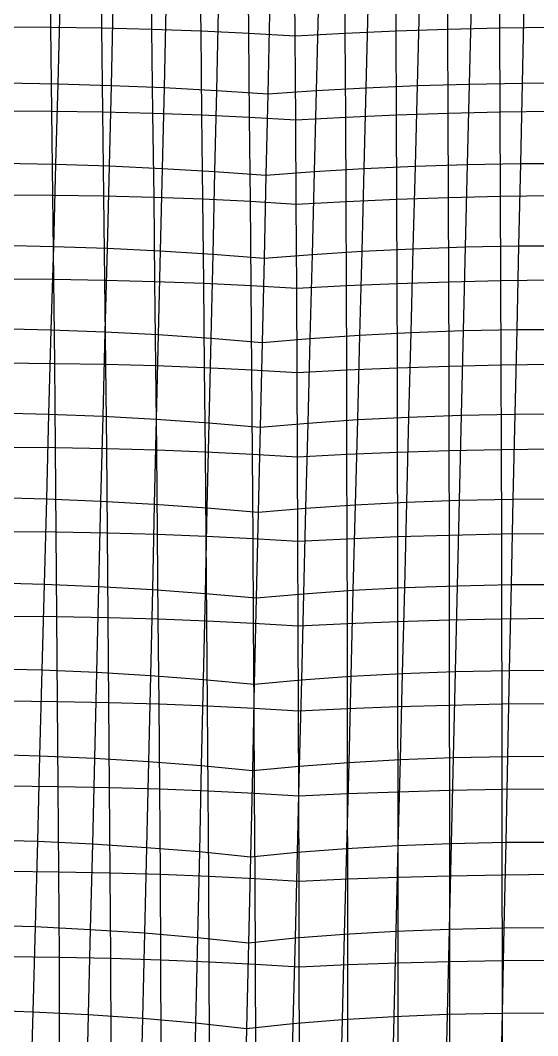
# Model space of a CAD drawing. Extents: x -429 to 429, y -1 to 209.
# Drawn here: x -59.59 to -39.01, y 128.14 to 168.53 of the extents above; entities that cross this region are included whole.
import ezdxf

# ---------------------------------------------------------------- set-up
doc = ezdxf.new("R2010")
doc.units = 0

msp = doc.modelspace()

# ---------------------------------------------------------------- linework, layer by layer
at = {"layer": 'default', "color": 3, "linetype": 'CONTINUOUS'}
for p, q in [((-58.375, 168.249, 12.545), (-58.419, 171.584, 11.939)), ((-56.349, 168.22, 12.113), (-56.394, 171.556, 11.517)), ((-54.355, 168.17, 11.552), (-54.4, 171.508, 10.97)), ((-52.402, 168.102, 10.863), (-52.444, 171.442, 10.301)), ((-50.499, 168.013, 10.05), (-50.534, 171.356, 9.513)), ((-48.654, 167.906, 9.114), (-48.678, 171.251, 8.607)), ((-48.654, 167.906, 9.114), (-48.678, 171.251, 8.607)), ((-46.663, 168.015, 9.706), (-46.681, 171.359, 9.167)), ((-44.637, 168.104, 10.167), (-44.652, 171.448, 9.602)), ((-42.584, 168.174, 10.496), (-42.6, 171.518, 9.91)), ((-40.514, 168.224, 10.692), (-40.531, 171.568, 10.091)), ((-60.426, 168.259, 12.844), (-58.375, 168.249, 12.545)), ((-58.375, 168.249, 12.545), (-56.349, 168.22, 12.113)), ((-58.335, 164.914, 13.12), (-58.375, 168.249, 12.545)), ((-56.349, 168.22, 12.113), (-54.355, 168.17, 11.552)), ((-56.307, 164.883, 12.681), (-56.349, 168.22, 12.113)), ((-54.355, 168.17, 11.552), (-52.402, 168.102, 10.863)), ((-54.314, 164.832, 12.107), (-54.355, 168.17, 11.552)), ((-52.402, 168.102, 10.863), (-50.499, 168.013, 10.05)), ((-52.364, 164.762, 11.4), (-52.402, 168.102, 10.863)), ((-46.663, 168.015, 9.706), (-44.637, 168.104, 10.167)), ((-44.637, 168.104, 10.167), (-42.584, 168.174, 10.496)), ((-44.622, 164.76, 10.707), (-44.637, 168.104, 10.167)), ((-42.584, 168.174, 10.496), (-40.514, 168.224, 10.692)), ((-42.569, 164.829, 11.054), (-42.584, 168.174, 10.496)), ((-40.514, 168.224, 10.692), (-38.435, 168.254, 10.753)), ((-40.497, 164.878, 11.263), (-40.514, 168.224, 10.692)), ((-50.499, 168.013, 10.05), (-48.654, 167.906, 9.114)), ((-50.467, 164.672, 10.564), (-50.499, 168.013, 10.05)), ((-48.654, 167.906, 9.114), (-46.663, 168.015, 9.706)), ((-48.632, 164.564, 9.603), (-48.654, 167.906, 9.114)), ((-48.632, 164.564, 9.603), (-48.654, 167.906, 9.114)), ((-46.646, 164.672, 10.222), (-46.663, 168.015, 9.706)), ((-60.388, 164.925, 13.422), (-58.335, 164.914, 13.12)), ((-58.335, 164.914, 13.12), (-56.307, 164.883, 12.681)), ((-58.295, 161.574, 13.682), (-58.335, 164.914, 13.12)), ((-56.307, 164.883, 12.681), (-54.314, 164.832, 12.107)), ((-56.266, 161.542, 13.235), (-56.307, 164.883, 12.681)), ((-54.314, 164.832, 12.107), (-52.364, 164.762, 11.4)), ((-54.273, 161.49, 12.647), (-54.314, 164.832, 12.107)), ((-44.622, 164.76, 10.707), (-42.569, 164.829, 11.054)), ((-42.569, 164.829, 11.054), (-40.497, 164.878, 11.263)), ((-42.557, 161.48, 11.599), (-42.569, 164.829, 11.054)), ((-40.497, 164.878, 11.263), (-38.415, 164.908, 11.332)), ((-40.483, 161.529, 11.821), (-40.497, 164.878, 11.263)), ((-52.364, 164.762, 11.4), (-50.467, 164.672, 10.564)), ((-52.326, 161.418, 11.922), (-52.364, 164.762, 11.4)), ((-50.467, 164.672, 10.564), (-48.632, 164.564, 9.603)), ((-50.436, 161.327, 11.063), (-50.467, 164.672, 10.564)), ((-48.632, 164.564, 9.603), (-46.646, 164.672, 10.222)), ((-48.612, 161.218, 10.074), (-48.632, 164.564, 9.603)), ((-48.612, 161.218, 10.074), (-48.632, 164.564, 9.603)), ((-46.646, 164.672, 10.222), (-44.622, 164.76, 10.707)), ((-46.631, 161.324, 10.723), (-46.646, 164.672, 10.222)), ((-44.61, 161.412, 11.232), (-44.622, 164.76, 10.707)), ((-60.351, 161.586, 13.987), (-58.295, 161.574, 13.682)), ((-58.295, 161.574, 13.682), (-56.266, 161.542, 13.235)), ((-58.258, 158.229, 14.225), (-58.295, 161.574, 13.682)), ((-40.483, 161.529, 11.821), (-38.397, 161.558, 11.899)), ((-56.266, 161.542, 13.235), (-54.273, 161.49, 12.647)), ((-56.226, 158.195, 13.769), (-56.266, 161.542, 13.235)), ((-54.273, 161.49, 12.647), (-52.326, 161.418, 11.922)), ((-54.234, 158.142, 13.169), (-54.273, 161.49, 12.647)), ((-52.326, 161.418, 11.922), (-50.436, 161.327, 11.063)), ((-52.29, 158.069, 12.425), (-52.326, 161.418, 11.922)), ((-50.436, 161.327, 11.063), (-48.612, 161.218, 10.074)), ((-50.407, 157.977, 11.544), (-50.436, 161.327, 11.063)), ((-48.612, 161.218, 10.074), (-46.631, 161.324, 10.723)), ((-48.593, 157.867, 10.529), (-48.612, 161.218, 10.074)), ((-48.593, 157.867, 10.529), (-48.612, 161.218, 10.074)), ((-46.631, 161.324, 10.723), (-44.61, 161.412, 11.232)), ((-46.618, 157.972, 11.206), (-46.631, 161.324, 10.723)), ((-44.61, 161.412, 11.232), (-42.557, 161.48, 11.599)), ((-44.599, 158.059, 11.739), (-44.61, 161.412, 11.232)), ((-42.557, 161.48, 11.599), (-40.483, 161.529, 11.821)), ((-42.546, 158.126, 12.124), (-42.557, 161.48, 11.599)), ((-40.469, 158.174, 12.36), (-40.483, 161.529, 11.821)), ((-60.317, 158.243, 14.533), (-58.258, 158.229, 14.225)), ((-58.258, 158.229, 14.225), (-56.226, 158.195, 13.769)), ((-58.224, 154.879, 14.741), (-58.258, 158.229, 14.225)), ((-56.226, 158.195, 13.769), (-54.234, 158.142, 13.169)), ((-56.191, 154.844, 14.278), (-56.226, 158.195, 13.769)), ((-54.234, 158.142, 13.169), (-52.29, 158.069, 12.425)), ((-54.198, 154.79, 13.666), (-54.234, 158.142, 13.169)), ((-52.29, 158.069, 12.425), (-50.407, 157.977, 11.544)), ((-52.258, 154.716, 12.907), (-52.29, 158.069, 12.425)), ((-50.407, 157.977, 11.544), (-48.593, 157.867, 10.529)), ((-50.38, 154.624, 12.006), (-50.407, 157.977, 11.544)), ((-48.593, 157.867, 10.529), (-46.618, 157.972, 11.206)), ((-46.618, 157.972, 11.206), (-44.599, 158.059, 11.739)), ((-46.606, 154.617, 11.669), (-46.618, 157.972, 11.206)), ((-44.599, 158.059, 11.739), (-42.546, 158.126, 12.124)), ((-44.589, 154.702, 12.223), (-44.599, 158.059, 11.739)), ((-42.546, 158.126, 12.124), (-40.469, 158.174, 12.36)), ((-42.536, 154.769, 12.625), (-42.546, 158.126, 12.124)), ((-40.469, 158.174, 12.36), (-38.381, 158.202, 12.446)), ((-40.457, 154.815, 12.873), (-40.469, 158.174, 12.36)), ((-48.576, 154.513, 10.967), (-48.593, 157.867, 10.529)), ((-48.576, 154.513, 10.967), (-48.593, 157.867, 10.529)), ((-60.286, 154.894, 15.051), (-58.224, 154.879, 14.741)), ((-58.224, 154.879, 14.741), (-56.191, 154.844, 14.278)), ((-58.191, 151.53, 15.246), (-58.224, 154.879, 14.741)), ((-56.191, 154.844, 14.278), (-54.198, 154.79, 13.666)), ((-56.156, 151.494, 14.775), (-56.191, 154.844, 14.278)), ((-54.198, 154.79, 13.666), (-52.258, 154.716, 12.907)), ((-54.164, 151.439, 14.15), (-54.198, 154.79, 13.666)), ((-52.258, 154.716, 12.907), (-50.38, 154.624, 12.006)), ((-52.226, 151.365, 13.374), (-52.258, 154.716, 12.907)), ((-46.606, 154.617, 11.669), (-44.589, 154.702, 12.223)), ((-44.589, 154.702, 12.223), (-42.536, 154.769, 12.625)), ((-44.581, 151.347, 12.693), (-44.589, 154.702, 12.223)), ((-42.536, 154.769, 12.625), (-40.457, 154.815, 12.873)), ((-42.528, 151.411, 13.113), (-42.536, 154.769, 12.625)), ((-40.457, 154.815, 12.873), (-38.366, 154.842, 12.966)), ((-40.447, 151.456, 13.374), (-40.457, 154.815, 12.873)), ((-50.38, 154.624, 12.006), (-48.576, 154.513, 10.967)), ((-50.354, 151.272, 12.451), (-50.38, 154.624, 12.006)), ((-48.576, 154.513, 10.967), (-46.606, 154.617, 11.669)), ((-48.56, 151.161, 11.388), (-48.576, 154.513, 10.967)), ((-48.56, 151.161, 11.388), (-48.576, 154.513, 10.967)), ((-46.596, 151.263, 12.117), (-46.606, 154.617, 11.669)), ((-60.257, 151.546, 15.559), (-58.191, 151.53, 15.246)), ((-58.191, 151.53, 15.246), (-56.156, 151.494, 14.775)), ((-58.16, 148.176, 15.73), (-58.191, 151.53, 15.246)), ((-56.156, 151.494, 14.775), (-54.164, 151.439, 14.15)), ((-56.123, 148.139, 15.252), (-56.156, 151.494, 14.775)), ((-40.447, 151.456, 13.374), (-38.352, 151.482, 13.475)), ((-54.164, 151.439, 14.15), (-52.226, 151.365, 13.374)), ((-54.13, 148.083, 14.614), (-54.164, 151.439, 14.15)), ((-52.226, 151.365, 13.374), (-50.354, 151.272, 12.451)), ((-52.195, 148.009, 13.821), (-52.226, 151.365, 13.374)), ((-50.354, 151.272, 12.451), (-48.56, 151.161, 11.388)), ((-50.33, 147.916, 12.878), (-50.354, 151.272, 12.451)), ((-48.56, 151.161, 11.388), (-46.596, 151.263, 12.117)), ((-48.546, 147.806, 11.79), (-48.56, 151.161, 11.388)), ((-48.546, 147.806, 11.79), (-48.56, 151.161, 11.388)), ((-46.596, 151.263, 12.117), (-44.581, 151.347, 12.693)), ((-46.588, 147.905, 12.545), (-46.596, 151.263, 12.117)), ((-44.581, 151.347, 12.693), (-42.528, 151.411, 13.113)), ((-44.575, 147.987, 13.144), (-44.581, 151.347, 12.693)), ((-42.528, 151.411, 13.113), (-40.447, 151.456, 13.374)), ((-42.521, 148.049, 13.581), (-42.528, 151.411, 13.113)), ((-40.438, 148.093, 13.854), (-40.447, 151.456, 13.374)), ((-60.229, 148.193, 16.046), (-58.16, 148.176, 15.73)), ((-58.16, 148.176, 15.73), (-56.123, 148.139, 15.252)), ((-58.133, 144.809, 16.187), (-58.16, 148.176, 15.73)), ((-56.123, 148.139, 15.252), (-54.13, 148.083, 14.614)), ((-56.093, 144.771, 15.702), (-56.123, 148.139, 15.252)), ((-54.13, 148.083, 14.614), (-52.195, 148.009, 13.821)), ((-54.101, 144.715, 15.054), (-54.13, 148.083, 14.614)), ((-52.195, 148.009, 13.821), (-50.33, 147.916, 12.878)), ((-52.168, 144.64, 14.246), (-52.195, 148.009, 13.821)), ((-50.33, 147.916, 12.878), (-48.546, 147.806, 11.79)), ((-50.308, 144.548, 13.285), (-50.33, 147.916, 12.878)), ((-48.546, 147.806, 11.79), (-46.588, 147.905, 12.545)), ((-46.588, 147.905, 12.545), (-44.575, 147.987, 13.144)), ((-46.58, 144.535, 12.954), (-46.588, 147.905, 12.545)), ((-44.575, 147.987, 13.144), (-42.521, 148.049, 13.581)), ((-44.57, 144.614, 13.571), (-44.575, 147.987, 13.144)), ((-42.521, 148.049, 13.581), (-40.438, 148.093, 13.854)), ((-42.515, 144.675, 14.024), (-42.521, 148.049, 13.581)), ((-40.438, 148.093, 13.854), (-38.34, 148.117, 13.963)), ((-40.43, 144.717, 14.308), (-40.438, 148.093, 13.854)), ((-48.533, 144.438, 12.176), (-48.546, 147.806, 11.79)), ((-48.533, 144.438, 12.176), (-48.546, 147.806, 11.79)), ((-60.205, 144.828, 16.505), (-58.133, 144.809, 16.187)), ((-58.133, 144.809, 16.187), (-56.093, 144.771, 15.702)), ((-58.106, 141.432, 16.637), (-58.133, 144.809, 16.187)), ((-56.093, 144.771, 15.702), (-54.101, 144.715, 15.054)), ((-56.064, 141.394, 16.145), (-56.093, 144.771, 15.702)), ((-54.101, 144.715, 15.054), (-52.168, 144.64, 14.246)), ((-54.071, 141.337, 15.485), (-54.101, 144.715, 15.054)), ((-52.168, 144.64, 14.246), (-50.308, 144.548, 13.285)), ((-52.141, 141.261, 14.661), (-52.168, 144.64, 14.246)), ((-46.58, 144.535, 12.954), (-44.57, 144.614, 13.571)), ((-44.57, 144.614, 13.571), (-42.515, 144.675, 14.024)), ((-44.567, 141.231, 13.989), (-44.57, 144.614, 13.571)), ((-42.515, 144.675, 14.024), (-40.43, 144.717, 14.308)), ((-42.512, 141.29, 14.458), (-42.515, 144.675, 14.024)), ((-40.43, 144.717, 14.308), (-38.329, 144.74, 14.423)), ((-40.424, 141.331, 14.755), (-40.43, 144.717, 14.308)), ((-50.308, 144.548, 13.285), (-48.533, 144.438, 12.176)), ((-50.287, 141.169, 13.68), (-50.308, 144.548, 13.285)), ((-48.533, 144.438, 12.176), (-46.58, 144.535, 12.954)), ((-48.522, 141.06, 12.547), (-48.533, 144.438, 12.176)), ((-48.522, 141.06, 12.547), (-48.533, 144.438, 12.176)), ((-46.575, 141.154, 13.351), (-46.58, 144.535, 12.954)), ((-60.182, 141.453, 16.958), (-58.106, 141.432, 16.637)), ((-58.106, 141.432, 16.637), (-56.064, 141.394, 16.145)), ((-58.082, 138.049, 17.063), (-58.106, 141.432, 16.637)), ((-56.064, 141.394, 16.145), (-54.071, 141.337, 15.485)), ((-56.039, 138.009, 16.564), (-56.064, 141.394, 16.145)), ((-54.071, 141.337, 15.485), (-52.141, 141.261, 14.661)), ((-54.045, 137.951, 15.893), (-54.071, 141.337, 15.485)), ((-52.141, 141.261, 14.661), (-50.287, 141.169, 13.68)), ((-52.117, 137.876, 15.056), (-52.141, 141.261, 14.661)), ((-50.287, 141.169, 13.68), (-48.522, 141.06, 12.547)), ((-50.268, 137.784, 14.057), (-50.287, 141.169, 13.68)), ((-48.522, 141.06, 12.547), (-46.575, 141.154, 13.351)), ((-48.512, 137.675, 12.905), (-48.522, 141.06, 12.547)), ((-48.512, 137.675, 12.905), (-48.522, 141.06, 12.547)), ((-46.575, 141.154, 13.351), (-44.567, 141.231, 13.989)), ((-46.57, 137.767, 13.73), (-46.575, 141.154, 13.351)), ((-44.567, 141.231, 13.989), (-42.512, 141.29, 14.458)), ((-44.564, 137.842, 14.386), (-44.567, 141.231, 13.989)), ((-42.512, 141.29, 14.458), (-40.424, 141.331, 14.755)), ((-42.509, 137.899, 14.87), (-42.512, 141.29, 14.458)), ((-40.424, 141.331, 14.755), (-38.319, 141.353, 14.877)), ((-40.419, 137.938, 15.177), (-40.424, 141.331, 14.755)), ((-60.161, 138.07, 17.385), (-58.082, 138.049, 17.063)), ((-58.082, 138.049, 17.063), (-56.039, 138.009, 16.564)), ((-58.059, 134.658, 17.482), (-58.082, 138.049, 17.063)), ((-56.039, 138.009, 16.564), (-54.045, 137.951, 15.893)), ((-56.012, 134.617, 16.976), (-56.039, 138.009, 16.564)), ((-54.045, 137.951, 15.893), (-52.117, 137.876, 15.056)), ((-54.019, 134.559, 16.294), (-54.045, 137.951, 15.893)), ((-52.117, 137.876, 15.056), (-50.268, 137.784, 14.057)), ((-52.093, 134.483, 15.441), (-52.117, 137.876, 15.056)), ((-50.268, 137.784, 14.057), (-48.512, 137.675, 12.905)), ((-50.25, 134.391, 14.423), (-50.268, 137.784, 14.057)), ((-48.512, 137.675, 12.905), (-46.57, 137.767, 13.73)), ((-46.57, 137.767, 13.73), (-44.564, 137.842, 14.386)), ((-46.567, 134.372, 14.097), (-46.57, 137.767, 13.73)), ((-44.564, 137.842, 14.386), (-42.509, 137.899, 14.87)), ((-44.563, 134.445, 14.774), (-44.564, 137.842, 14.386)), ((-42.509, 137.899, 14.87), (-40.419, 137.938, 15.177)), ((-42.507, 134.5, 15.274), (-42.509, 137.899, 14.87)), ((-40.419, 137.938, 15.177), (-38.311, 137.958, 15.305)), ((-40.415, 134.537, 15.593), (-40.419, 137.938, 15.177)), ((-48.504, 134.283, 13.248), (-48.512, 137.675, 12.905)), ((-48.504, 134.283, 13.248), (-48.512, 137.675, 12.905)), ((-60.141, 134.68, 17.807), (-58.059, 134.658, 17.482)), ((-58.059, 134.658, 17.482), (-56.012, 134.617, 16.976)), ((-58.038, 131.256, 17.877), (-58.059, 134.658, 17.482)), ((-56.012, 134.617, 16.976), (-54.019, 134.559, 16.294)), ((-55.99, 131.214, 17.365), (-56.012, 134.617, 16.976)), ((-54.019, 134.559, 16.294), (-52.093, 134.483, 15.441)), ((-53.996, 131.155, 16.673), (-54.019, 134.559, 16.294)), ((-44.563, 134.445, 14.774), (-42.507, 134.5, 15.274)), ((-42.507, 134.5, 15.274), (-40.415, 134.537, 15.593)), ((-42.506, 131.09, 15.656), (-42.507, 134.5, 15.274)), ((-40.415, 134.537, 15.593), (-38.303, 134.556, 15.728)), ((-40.412, 131.126, 15.985), (-40.415, 134.537, 15.593)), ((-52.093, 134.483, 15.441), (-50.25, 134.391, 14.423)), ((-52.072, 131.079, 15.807), (-52.093, 134.483, 15.441)), ((-50.25, 134.391, 14.423), (-48.504, 134.283, 13.248)), ((-50.234, 130.987, 14.773), (-50.25, 134.391, 14.423)), ((-48.504, 134.283, 13.248), (-46.567, 134.372, 14.097)), ((-48.497, 130.88, 13.579), (-48.504, 134.283, 13.248)), ((-48.497, 130.88, 13.579), (-48.504, 134.283, 13.248)), ((-46.567, 134.372, 14.097), (-44.563, 134.445, 14.774)), ((-46.565, 130.967, 14.449), (-46.567, 134.372, 14.097)), ((-44.563, 131.037, 15.143), (-44.563, 134.445, 14.774)), ((-60.124, 131.28, 18.205), (-58.038, 131.256, 17.877)), ((-58.038, 131.256, 17.877), (-55.99, 131.214, 17.365)), ((-58.03, 127.841, 18.197), (-58.038, 131.256, 17.877)), ((-55.99, 131.214, 17.365), (-53.996, 131.155, 16.673)), ((-55.982, 127.798, 17.685), (-55.99, 131.214, 17.365)), ((-53.996, 131.155, 16.673), (-52.072, 131.079, 15.807)), ((-53.989, 127.74, 16.993), (-53.996, 131.155, 16.673)), ((-52.072, 131.079, 15.807), (-50.234, 130.987, 14.773)), ((-52.065, 127.664, 16.127), (-52.072, 131.079, 15.807)), ((-50.234, 130.987, 14.773), (-48.497, 130.88, 13.579)), ((-50.228, 127.574, 15.093), (-50.234, 130.987, 14.773)), ((-48.497, 130.88, 13.579), (-46.565, 130.967, 14.449)), ((-48.49, 127.468, 13.899), (-48.497, 130.88, 13.579)), ((-48.49, 127.468, 13.899), (-48.497, 130.88, 13.579)), ((-46.565, 130.967, 14.449), (-44.563, 131.037, 15.143)), ((-46.559, 127.551, 14.769), (-46.565, 130.967, 14.449)), ((-44.563, 131.037, 15.143), (-42.506, 131.09, 15.656)), ((-44.557, 127.618, 15.463), (-44.563, 131.037, 15.143)), ((-42.506, 131.09, 15.656), (-40.412, 131.126, 15.985)), ((-42.501, 127.668, 15.977), (-42.506, 131.09, 15.656)), ((-40.412, 131.126, 15.985), (-38.297, 131.144, 16.126)), ((-40.407, 127.702, 16.306), (-40.412, 131.126, 15.985))]:
    msp.add_line(p, q, dxfattribs=at)
at = {"layer": 'default', "color": 5, "linetype": 'CONTINUOUS'}
for p, q in [((-58.02, 169.133, -3.545), (-58.101, 165.997, -4.153)), ((-55.905, 169.078, -3.436), (-55.98, 165.934, -4.03)), ((-53.803, 169.001, -3.186), (-53.873, 165.847, -3.761)), ((-51.725, 168.903, -2.797), (-51.792, 165.736, -3.346)), ((-47.748, 168.903, -3.166), (-47.823, 165.734, -3.715)), ((-45.762, 169.002, -3.932), (-45.839, 165.843, -4.506)), ((-43.729, 169.079, -4.564), (-43.805, 165.929, -5.158)), ((-41.658, 169.134, -5.059), (-41.731, 165.99, -5.669)), ((-39.56, 169.167, -5.416), (-39.626, 166.026, -6.036)), ((-49.678, 168.784, -2.271), (-49.746, 165.601, -2.789)), ((-49.678, 168.784, -2.271), (-49.746, 165.601, -2.789)), ((-60.228, 166.036, -4.129), (-58.101, 165.997, -4.153)), ((-58.101, 165.997, -4.153), (-58.188, 162.8, -4.809)), ((-58.101, 165.997, -4.153), (-55.98, 165.934, -4.03)), ((-41.731, 165.99, -5.669), (-39.626, 166.026, -6.036)), ((-39.626, 166.026, -6.036), (-39.696, 162.824, -6.704)), ((-39.626, 166.026, -6.036), (-37.501, 166.038, -6.257)), ((-55.98, 165.934, -4.03), (-56.059, 162.73, -4.671)), ((-55.98, 165.934, -4.03), (-53.873, 165.847, -3.761)), ((-53.873, 165.847, -3.761), (-53.947, 162.633, -4.38)), ((-53.873, 165.847, -3.761), (-51.792, 165.736, -3.346)), ((-51.792, 165.736, -3.346), (-51.863, 162.511, -3.938)), ((-51.792, 165.736, -3.346), (-49.746, 165.601, -2.789)), ((-49.746, 165.601, -2.789), (-49.819, 162.363, -3.348)), ((-49.746, 165.601, -2.789), (-49.819, 162.363, -3.348)), ((-49.746, 165.601, -2.789), (-47.823, 165.734, -3.715)), ((-47.823, 165.734, -3.715), (-47.903, 162.507, -4.306)), ((-47.823, 165.734, -3.715), (-45.839, 165.843, -4.506)), ((-45.839, 165.843, -4.506), (-45.922, 162.626, -5.125)), ((-45.839, 165.843, -4.506), (-43.805, 165.929, -5.158)), ((-43.805, 165.929, -5.158), (-43.887, 162.718, -5.8)), ((-43.805, 165.929, -5.158), (-41.731, 165.99, -5.669)), ((-41.731, 165.99, -5.669), (-41.808, 162.785, -6.327)), ((-60.323, 162.844, -4.793), (-58.188, 162.8, -4.809)), ((-58.188, 162.8, -4.809), (-58.278, 159.534, -5.487)), ((-58.188, 162.8, -4.809), (-56.059, 162.73, -4.671)), ((-43.887, 162.718, -5.8), (-41.808, 162.785, -6.327)), ((-41.808, 162.785, -6.327), (-41.887, 159.51, -7.008)), ((-41.808, 162.785, -6.327), (-39.696, 162.824, -6.704)), ((-39.696, 162.824, -6.704), (-39.769, 159.551, -7.395)), ((-39.696, 162.824, -6.704), (-37.564, 162.836, -6.929)), ((-56.059, 162.73, -4.671), (-56.142, 159.458, -5.336)), ((-56.059, 162.73, -4.671), (-53.947, 162.633, -4.38)), ((-53.947, 162.633, -4.38), (-54.024, 159.354, -5.026)), ((-53.947, 162.633, -4.38), (-51.863, 162.511, -3.938)), ((-51.863, 162.511, -3.938), (-51.938, 159.222, -4.559)), ((-51.863, 162.511, -3.938), (-49.819, 162.363, -3.348)), ((-49.819, 162.363, -3.348), (-49.894, 159.063, -3.939)), ((-49.819, 162.363, -3.348), (-49.894, 159.063, -3.939)), ((-49.819, 162.363, -3.348), (-47.903, 162.507, -4.306)), ((-47.903, 162.507, -4.306), (-47.985, 159.216, -4.927)), ((-47.903, 162.507, -4.306), (-45.922, 162.626, -5.125)), ((-45.922, 162.626, -5.125), (-46.007, 159.342, -5.771)), ((-45.922, 162.626, -5.125), (-43.887, 162.718, -5.8)), ((-43.887, 162.718, -5.8), (-43.97, 159.44, -6.466)), ((-60.421, 159.581, -5.48), (-58.278, 159.534, -5.487)), ((-41.887, 159.51, -7.008), (-39.769, 159.551, -7.395)), ((-39.769, 159.551, -7.395), (-39.844, 156.223, -8.113)), ((-39.769, 159.551, -7.395), (-37.628, 159.563, -7.623)), ((-58.278, 159.534, -5.487), (-58.371, 156.214, -6.193)), ((-58.278, 159.534, -5.487), (-56.142, 159.458, -5.336)), ((-56.142, 159.458, -5.336), (-56.226, 156.133, -6.027)), ((-56.142, 159.458, -5.336), (-54.024, 159.354, -5.026)), ((-54.024, 159.354, -5.026), (-54.103, 156.022, -5.696)), ((-54.024, 159.354, -5.026), (-51.938, 159.222, -4.559)), ((-51.938, 159.222, -4.559), (-52.014, 155.883, -5.202)), ((-51.938, 159.222, -4.559), (-49.894, 159.063, -3.939)), ((-49.894, 159.063, -3.939), (-47.985, 159.216, -4.927)), ((-47.985, 159.216, -4.927), (-48.07, 155.875, -5.569)), ((-47.985, 159.216, -4.927), (-46.007, 159.342, -5.771)), ((-46.007, 159.342, -5.771), (-46.095, 156.006, -6.441)), ((-46.007, 159.342, -5.771), (-43.97, 159.44, -6.466)), ((-43.97, 159.44, -6.466), (-44.057, 156.108, -7.158)), ((-43.97, 159.44, -6.466), (-41.887, 159.51, -7.008)), ((-41.887, 159.51, -7.008), (-41.969, 156.181, -7.717)), ((-49.894, 159.063, -3.939), (-49.971, 155.715, -4.549)), ((-49.894, 159.063, -3.939), (-49.971, 155.715, -4.549)), ((-60.523, 156.265, -6.194), (-58.371, 156.214, -6.193)), ((-58.371, 156.214, -6.193), (-58.464, 152.861, -6.894)), ((-58.371, 156.214, -6.193), (-56.226, 156.133, -6.027)), ((-56.226, 156.133, -6.027), (-56.312, 152.776, -6.715)), ((-56.226, 156.133, -6.027), (-54.103, 156.022, -5.696)), ((-54.103, 156.022, -5.696), (-54.183, 152.661, -6.364)), ((-54.103, 156.022, -5.696), (-52.014, 155.883, -5.202)), ((-48.07, 155.875, -5.569), (-46.095, 156.006, -6.441)), ((-46.095, 156.006, -6.441), (-46.182, 152.641, -7.11)), ((-46.095, 156.006, -6.441), (-44.057, 156.108, -7.158)), ((-44.057, 156.108, -7.158), (-44.143, 152.745, -7.847)), ((-44.057, 156.108, -7.158), (-41.969, 156.181, -7.717)), ((-41.969, 156.181, -7.717), (-42.05, 152.819, -8.421)), ((-41.969, 156.181, -7.717), (-39.844, 156.223, -8.113)), ((-39.844, 156.223, -8.113), (-39.918, 152.862, -8.826)), ((-39.844, 156.223, -8.113), (-37.695, 156.235, -8.345)), ((-52.014, 155.883, -5.202), (-52.091, 152.517, -5.846)), ((-52.014, 155.883, -5.202), (-49.971, 155.715, -4.549)), ((-49.971, 155.715, -4.549), (-50.05, 152.344, -5.164)), ((-49.971, 155.715, -4.549), (-50.05, 152.344, -5.164)), ((-49.971, 155.715, -4.549), (-48.07, 155.875, -5.569)), ((-48.07, 155.875, -5.569), (-48.155, 152.507, -6.213)), ((-60.624, 152.914, -6.903), (-58.464, 152.861, -6.894)), ((-58.464, 152.861, -6.894), (-58.555, 149.489, -7.597)), ((-58.464, 152.861, -6.894), (-56.312, 152.776, -6.715)), ((-56.312, 152.776, -6.715), (-56.396, 149.401, -7.403)), ((-56.312, 152.776, -6.715), (-54.183, 152.661, -6.364)), ((-46.182, 152.641, -7.11), (-44.143, 152.745, -7.847)), ((-44.143, 152.745, -7.847), (-44.229, 149.364, -8.536)), ((-44.143, 152.745, -7.847), (-42.05, 152.819, -8.421)), ((-42.05, 152.819, -8.421), (-42.132, 149.438, -9.126)), ((-42.05, 152.819, -8.421), (-39.918, 152.862, -8.826)), ((-39.918, 152.862, -8.826), (-39.993, 149.481, -9.542)), ((-39.918, 152.862, -8.826), (-37.761, 152.873, -9.062)), ((-54.183, 152.661, -6.364), (-54.261, 149.282, -7.032)), ((-54.183, 152.661, -6.364), (-52.091, 152.517, -5.846)), ((-52.091, 152.517, -5.846), (-52.167, 149.134, -6.487)), ((-52.091, 152.517, -5.846), (-50.05, 152.344, -5.164)), ((-50.05, 152.344, -5.164), (-50.127, 148.956, -5.773)), ((-50.05, 152.344, -5.164), (-50.127, 148.956, -5.773)), ((-50.05, 152.344, -5.164), (-48.155, 152.507, -6.213)), ((-48.155, 152.507, -6.213), (-48.241, 149.122, -6.854)), ((-48.155, 152.507, -6.213), (-46.182, 152.641, -7.11)), ((-46.182, 152.641, -7.11), (-46.27, 149.258, -7.777)), ((-60.724, 149.545, -7.614), (-58.555, 149.489, -7.597)), ((-58.555, 149.489, -7.597), (-58.645, 146.094, -8.285)), ((-58.555, 149.489, -7.597), (-56.396, 149.401, -7.403)), ((-44.229, 149.364, -8.536), (-42.132, 149.438, -9.126)), ((-42.132, 149.438, -9.126), (-42.21, 146.035, -9.815)), ((-42.132, 149.438, -9.126), (-39.993, 149.481, -9.542)), ((-39.993, 149.481, -9.542), (-40.064, 146.078, -10.24)), ((-39.993, 149.481, -9.542), (-37.827, 149.492, -9.781)), ((-56.396, 149.401, -7.403), (-56.478, 146.003, -8.077)), ((-56.396, 149.401, -7.403), (-54.261, 149.282, -7.032)), ((-54.261, 149.282, -7.032), (-54.339, 145.881, -7.688)), ((-54.261, 149.282, -7.032), (-52.167, 149.134, -6.487)), ((-52.167, 149.134, -6.487), (-52.243, 145.729, -7.12)), ((-52.167, 149.134, -6.487), (-50.127, 148.956, -5.773)), ((-50.127, 148.956, -5.773), (-48.241, 149.122, -6.854)), ((-48.241, 149.122, -6.854), (-48.324, 145.715, -7.486)), ((-48.241, 149.122, -6.854), (-46.27, 149.258, -7.777)), ((-46.27, 149.258, -7.777), (-46.356, 145.853, -8.433)), ((-46.27, 149.258, -7.777), (-44.229, 149.364, -8.536)), ((-44.229, 149.364, -8.536), (-44.313, 145.96, -9.211)), ((-50.127, 148.956, -5.773), (-50.205, 145.547, -6.377)), ((-50.127, 148.956, -5.773), (-50.205, 145.547, -6.377)), ((-60.822, 146.153, -8.309), (-58.645, 146.094, -8.285)), ((-58.645, 146.094, -8.285), (-58.734, 142.686, -8.976)), ((-58.645, 146.094, -8.285), (-56.478, 146.003, -8.077)), ((-56.478, 146.003, -8.077), (-56.56, 142.592, -8.755)), ((-56.478, 146.003, -8.077), (-54.339, 145.881, -7.688)), ((-54.339, 145.881, -7.688), (-54.416, 142.465, -8.346)), ((-54.339, 145.881, -7.688), (-52.243, 145.729, -7.12)), ((-48.324, 145.715, -7.486), (-46.356, 145.853, -8.433)), ((-46.356, 145.853, -8.433), (-46.442, 142.432, -9.091)), ((-46.356, 145.853, -8.433), (-44.313, 145.96, -9.211)), ((-44.313, 145.96, -9.211), (-44.398, 142.541, -9.89)), ((-44.313, 145.96, -9.211), (-42.21, 146.035, -9.815)), ((-42.21, 146.035, -9.815), (-42.291, 142.618, -10.509)), ((-42.21, 146.035, -9.815), (-40.064, 146.078, -10.24)), ((-40.064, 146.078, -10.24), (-40.137, 142.661, -10.944)), ((-40.064, 146.078, -10.24), (-37.89, 146.088, -10.484)), ((-52.243, 145.729, -7.12), (-52.318, 142.307, -7.752)), ((-52.243, 145.729, -7.12), (-50.205, 145.547, -6.377)), ((-50.205, 145.547, -6.377), (-50.282, 142.12, -6.979)), ((-50.205, 145.547, -6.377), (-50.282, 142.12, -6.979)), ((-50.205, 145.547, -6.377), (-48.324, 145.715, -7.486)), ((-48.324, 145.715, -7.486), (-48.409, 142.291, -8.118)), ((-60.921, 142.747, -9.008), (-58.734, 142.686, -8.976)), ((-58.734, 142.686, -8.976), (-58.823, 139.273, -9.657)), ((-58.734, 142.686, -8.976), (-56.56, 142.592, -8.755)), ((-56.56, 142.592, -8.755), (-56.643, 139.175, -9.423)), ((-56.56, 142.592, -8.755), (-54.416, 142.465, -8.346)), ((-44.398, 142.541, -9.89), (-42.291, 142.618, -10.509)), ((-42.291, 142.618, -10.509), (-42.369, 139.196, -11.192)), ((-42.291, 142.618, -10.509), (-40.137, 142.661, -10.944)), ((-40.137, 142.661, -10.944), (-40.208, 139.24, -11.636)), ((-40.137, 142.661, -10.944), (-37.954, 142.671, -11.191)), ((-54.416, 142.465, -8.346), (-54.493, 139.043, -8.997)), ((-54.416, 142.465, -8.346), (-52.318, 142.307, -7.752)), ((-52.318, 142.307, -7.752), (-52.393, 138.88, -8.381)), ((-52.318, 142.307, -7.752), (-50.282, 142.12, -6.979)), ((-50.282, 142.12, -6.979), (-48.409, 142.291, -8.118)), ((-48.409, 142.291, -8.118), (-48.492, 138.862, -8.746)), ((-48.409, 142.291, -8.118), (-46.442, 142.432, -9.091)), ((-46.442, 142.432, -9.091), (-46.528, 139.006, -9.742)), ((-46.442, 142.432, -9.091), (-44.398, 142.541, -9.89)), ((-44.398, 142.541, -9.89), (-44.481, 139.118, -10.559)), ((-50.282, 142.12, -6.979), (-50.359, 138.686, -7.581)), ((-50.282, 142.12, -6.979), (-50.359, 138.686, -7.581)), ((-61.018, 139.337, -9.696), (-58.823, 139.273, -9.657)), ((-58.823, 139.273, -9.657), (-58.913, 135.869, -10.347)), ((-58.823, 139.273, -9.657), (-56.643, 139.175, -9.423)), ((-56.643, 139.175, -9.423), (-56.724, 135.765, -10.1)), ((-56.643, 139.175, -9.423), (-54.493, 139.043, -8.997)), ((-54.493, 139.043, -8.997), (-54.57, 135.628, -9.655)), ((-54.493, 139.043, -8.997), (-52.393, 138.88, -8.381)), ((-48.492, 138.862, -8.746), (-46.528, 139.006, -9.742)), ((-46.528, 139.006, -9.742), (-46.615, 135.587, -10.4)), ((-46.528, 139.006, -9.742), (-44.481, 139.118, -10.559)), ((-44.481, 139.118, -10.559), (-44.566, 135.702, -11.237)), ((-44.481, 139.118, -10.559), (-42.369, 139.196, -11.192)), ((-42.369, 139.196, -11.192), (-42.449, 135.783, -11.885)), ((-42.369, 139.196, -11.192), (-40.208, 139.24, -11.636)), ((-40.208, 139.24, -11.636), (-40.281, 135.828, -12.338)), ((-40.208, 139.24, -11.636), (-38.017, 139.25, -11.886)), ((-52.393, 138.88, -8.381), (-52.468, 135.458, -9.016)), ((-52.393, 138.88, -8.381), (-50.359, 138.686, -7.581)), ((-50.359, 138.686, -7.581), (-50.437, 135.256, -8.187)), ((-50.359, 138.686, -7.581), (-50.437, 135.256, -8.187)), ((-50.359, 138.686, -7.581), (-48.492, 138.862, -8.746)), ((-48.492, 138.862, -8.746), (-48.577, 135.438, -9.38)), ((-61.116, 135.937, -10.394), (-58.913, 135.869, -10.347)), ((-58.913, 135.869, -10.347), (-59.002, 132.475, -11.031)), ((-58.913, 135.869, -10.347), (-56.724, 135.765, -10.1)), ((-56.724, 135.765, -10.1), (-56.807, 132.367, -10.773)), ((-56.724, 135.765, -10.1), (-54.57, 135.628, -9.655)), ((-44.566, 135.702, -11.237), (-42.449, 135.783, -11.885)), ((-42.449, 135.783, -11.885), (-42.528, 132.38, -12.571)), ((-42.449, 135.783, -11.885), (-40.281, 135.828, -12.338)), ((-40.281, 135.828, -12.338), (-40.353, 132.427, -13.032)), ((-40.281, 135.828, -12.338), (-38.081, 135.837, -12.592)), ((-54.57, 135.628, -9.655), (-54.648, 132.223, -10.312)), ((-54.57, 135.628, -9.655), (-52.468, 135.458, -9.016)), ((-52.468, 135.458, -9.016), (-52.544, 132.046, -9.651)), ((-52.468, 135.458, -9.016), (-50.437, 135.256, -8.187)), ((-50.437, 135.256, -8.187), (-48.577, 135.438, -9.38)), ((-48.577, 135.438, -9.38), (-48.662, 132.023, -10.016)), ((-48.577, 135.438, -9.38), (-46.615, 135.587, -10.4)), ((-46.615, 135.587, -10.4), (-46.701, 132.178, -11.056)), ((-46.615, 135.587, -10.4), (-44.566, 135.702, -11.237)), ((-44.566, 135.702, -11.237), (-44.65, 132.297, -11.911)), ((-50.437, 135.256, -8.187), (-50.515, 131.835, -8.798)), ((-50.437, 135.256, -8.187), (-50.515, 131.835, -8.798)), ((-61.214, 132.546, -11.084), (-59.002, 132.475, -11.031)), ((-59.002, 132.475, -11.031), (-59.093, 129.09, -11.718)), ((-59.002, 132.475, -11.031), (-56.807, 132.367, -10.773)), ((-56.807, 132.367, -10.773), (-56.891, 128.977, -11.449)), ((-56.807, 132.367, -10.773), (-54.648, 132.223, -10.312)), ((-54.648, 132.223, -10.312), (-54.727, 128.827, -10.973)), ((-54.648, 132.223, -10.312), (-52.544, 132.046, -9.651)), ((-48.662, 132.023, -10.016), (-46.701, 132.178, -11.056)), ((-46.701, 132.178, -11.056), (-46.786, 128.778, -11.717)), ((-46.701, 132.178, -11.056), (-44.65, 132.297, -11.911)), ((-44.65, 132.297, -11.911), (-44.734, 128.901, -12.588)), ((-44.65, 132.297, -11.911), (-42.528, 132.38, -12.571)), ((-42.528, 132.38, -12.571), (-42.607, 128.987, -13.26)), ((-42.528, 132.38, -12.571), (-40.353, 132.427, -13.032)), ((-40.353, 132.427, -13.032), (-40.425, 129.035, -13.729)), ((-40.353, 132.427, -13.032), (-38.145, 132.436, -13.289)), ((-52.544, 132.046, -9.651), (-52.621, 128.642, -10.293)), ((-52.544, 132.046, -9.651), (-50.515, 131.835, -8.798)), ((-50.515, 131.835, -8.798), (-50.594, 128.423, -9.417)), ((-50.515, 131.835, -8.798), (-50.594, 128.423, -9.417)), ((-50.515, 131.835, -8.798), (-48.662, 132.023, -10.016)), ((-48.662, 132.023, -10.016), (-48.746, 128.618, -10.657)), ((-61.312, 129.165, -11.777), (-59.093, 129.09, -11.718)), ((-59.093, 129.09, -11.718), (-59.185, 125.703, -12.39)), ((-59.093, 129.09, -11.718), (-56.891, 128.977, -11.449)), ((-56.891, 128.977, -11.449), (-56.977, 125.586, -12.114)), ((-56.891, 128.977, -11.449), (-54.727, 128.827, -10.973)), ((-46.786, 128.778, -11.717), (-44.734, 128.901, -12.588)), ((-44.734, 128.901, -12.588), (-44.813, 125.503, -13.255)), ((-44.734, 128.901, -12.588), (-42.607, 128.987, -13.26)), ((-42.607, 128.987, -13.26), (-42.682, 125.591, -13.935)), ((-42.607, 128.987, -13.26), (-40.425, 129.035, -13.729)), ((-40.425, 129.035, -13.729), (-40.494, 125.64, -14.409)), ((-40.425, 129.035, -13.729), (-38.209, 129.044, -13.989)), ((-54.727, 128.827, -10.973), (-54.809, 125.43, -11.629)), ((-54.727, 128.827, -10.973), (-52.621, 128.642, -10.293)), ((-52.621, 128.642, -10.293), (-52.701, 125.239, -10.937)), ((-52.621, 128.642, -10.293), (-50.594, 128.423, -9.417)), ((-50.594, 128.423, -9.417), (-48.746, 128.618, -10.657)), ((-48.746, 128.618, -10.657), (-48.828, 125.213, -11.301)), ((-48.746, 128.618, -10.657), (-46.786, 128.778, -11.717)), ((-46.786, 128.778, -11.717), (-46.868, 125.377, -12.374)), ((-50.594, 128.423, -9.417), (-50.673, 125.013, -10.046)), ((-50.594, 128.423, -9.417), (-50.673, 125.013, -10.046))]:
    msp.add_line(p, q, dxfattribs=at)

doc.saveas('drawing.dxf')
